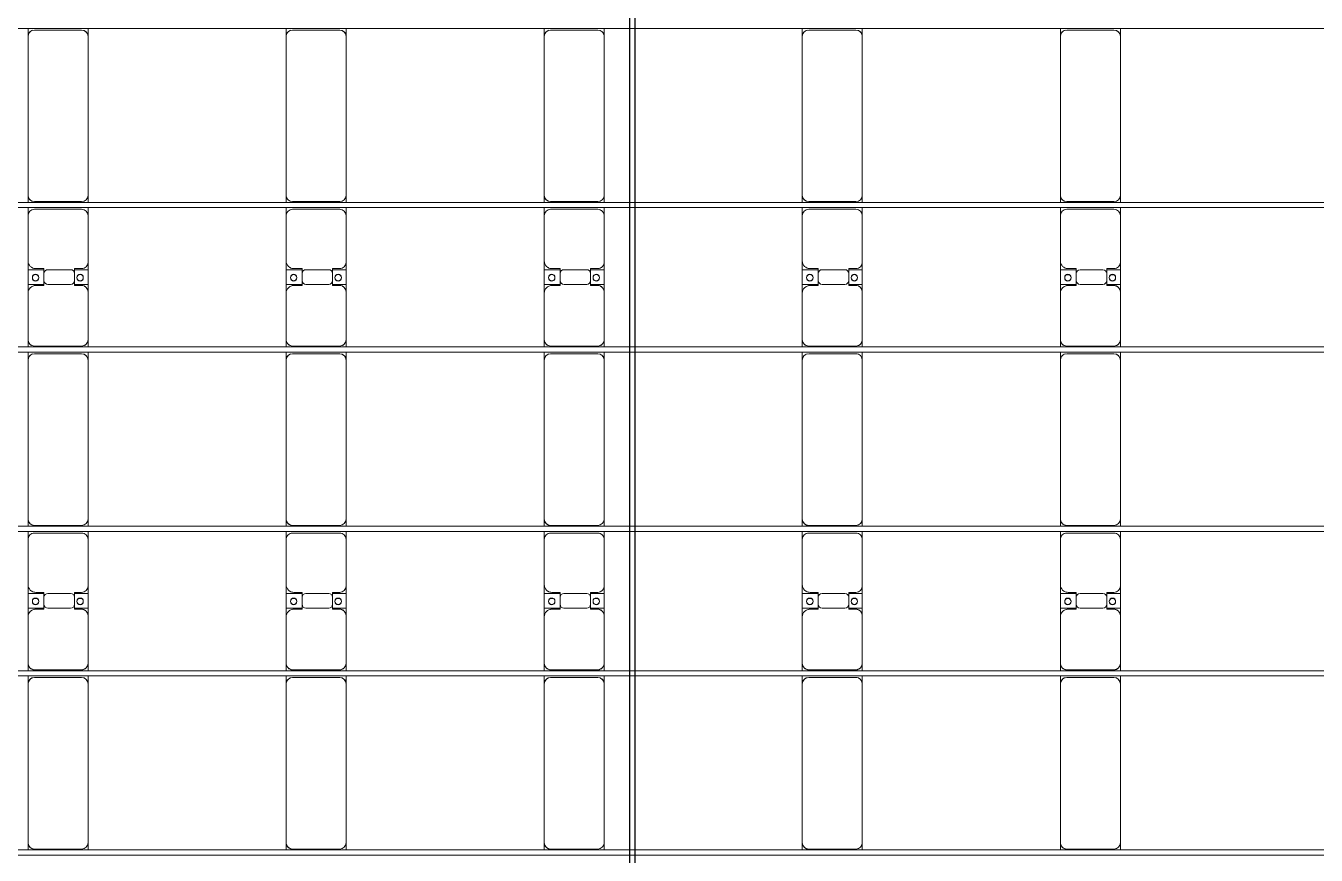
# Model space of a CAD drawing. Header units: millimetres. Extents: x -147246 to 112336, y -213734 to -86506.
# Drawn here: x -44365 to -34365, y -139786 to -133355 of the extents above; entities that cross this region are included whole.
import ezdxf

# ---------------------------------------------------------------- set-up
doc = ezdxf.new("R2010")
doc.units = ezdxf.units.MM
doc.layers.add('A-GENM', color=13, linetype='Continuous', lineweight=9)
doc.layers.add('S-BEAM', color=12, linetype='Continuous', lineweight=9)

# ---------------------------------------------------------------- blocks, each defined once
blk = doc.blocks.new('Dầm C52 - Dầm C52-18776-BỐ TRÍ KHUNG KẾT CẤU BÈ PIN 05')
at = {"layer": 'S-BEAM', "color": 1}
blk.add_line((-74474.3, 20), (74474.3, 20), dxfattribs=at)
blk = doc.blocks.new('Dầm C52 - Dầm C52-18777-BỐ TRÍ KHUNG KẾT CẤU BÈ PIN 05')
at = {"layer": 'S-BEAM', "color": 1}
for p, q in [((-74474.3, 20), (74474.3, 20)), ((74474.3, -20), (-74474.3, -20))]:
    blk.add_line(p, q, dxfattribs=at)
blk = doc.blocks.new('Dầm C52 - Dầm C52-18778-BỐ TRÍ KHUNG KẾT CẤU BÈ PIN 05')
at = {"layer": 'S-BEAM', "color": 1}
for p, q in [((-74474.3, 20), (74474.3, 20)), ((74474.3, -20), (-74474.3, -20))]:
    blk.add_line(p, q, dxfattribs=at)
blk = doc.blocks.new('Dầm C52 - Dầm C52-18779-BỐ TRÍ KHUNG KẾT CẤU BÈ PIN 05')
at = {"layer": 'S-BEAM', "color": 1}
for p, q in [((-74474.3, 20), (74474.3, 20)), ((74474.3, -20), (-74474.3, -20))]:
    blk.add_line(p, q, dxfattribs=at)
blk = doc.blocks.new('Dầm C52 - Hộp 40x60-25899-BỐ TRÍ KHUNG KẾT CẤU BÈ PIN 05')
at = {"layer": 'S-BEAM', "color": 3, "lineweight": 25}
for p, q in [((-55977.2, 20), (55977.2, 20)), ((55977.2, -20), (-55977.2, -20))]:
    blk.add_line(p, q, dxfattribs=at)
blk = doc.blocks.new('Dai phao do pin - DẢI PHAO ĐỠ PIN-V27-BỐ TRÍ KHUNG KẾT CẤU BÈ PIN 05')
at = {"layer": 'A-GENM', "color": 7}
for p, q in [((62073.2, 241.6), (62129.7, 241.6)), ((63360.3, 241.6), (62129.7, 241.6)), ((63360.3, 241.6), (63423.2, 241.6)), ((63463.2, 241.6), (63519.7, 241.6)), ((63879.7, 241.6), (63519.7, 241.6)), ((63879.7, 241.6), (64062.2, 241.6)), ((63947.8, 241.6), (64130.3, 241.6)), ((63947.8, 118.2), (63947.8, 241.6)), ((64062.2, 241.6), (64062.2, 118.2)), ((64480.3, 241.6), (64130.3, 241.6)), ((64480.3, 241.6), (64543.2, 241.6)), ((64583.2, 241.6), (64639.7, 241.6)), ((65870.3, 241.6), (64639.7, 241.6)), ((65870.3, 241.6), (65933.2, 241.6)), ((65973.2, 241.6), (66029.7, 241.6)), ((66389.7, 241.6), (66029.7, 241.6)), ((66389.7, 241.6), (66572.2, 241.6)), ((66457.8, 241.6), (66640.3, 241.6)), ((66457.8, 118.2), (66457.8, 241.6)), ((66572.2, 241.6), (66572.2, 118.2)), ((66990.3, 241.6), (66640.3, 241.6)), ((66990.3, 241.6), (67053.2, 241.6)), ((67093.2, 241.6), (67149.7, 241.6)), ((68380.3, 241.6), (67149.7, 241.6)), ((68380.3, 241.6), (68443.2, 241.6)), ((62079.7, 191.6), (62079.7, -173.4)), ((63410.3, -173.4), (63410.3, 191.6)), ((63469.7, 191.6), (63469.7, -173.4)), ((63939.7, 118.2), (63939.7, 181.6)), ((64032.2, 118.2), (63939.7, 118.2)), ((64070.3, 118.2), (63977.8, 118.2)), ((64070.3, 181.6), (64070.3, 118.2)), ((64530.3, -173.4), (64530.3, 191.6)), ((64589.7, 191.6), (64589.7, -173.4)), ((65920.3, -173.4), (65920.3, 191.6)), ((65979.7, 191.6), (65979.7, -173.4)), ((66449.7, 118.2), (66449.7, 181.6)), ((66542.2, 118.2), (66449.7, 118.2)), ((66580.3, 118.2), (66487.8, 118.2)), ((66580.3, 181.6), (66580.3, 118.2)), ((67040.3, -173.4), (67040.3, 191.6)), ((67099.7, 191.6), (67099.7, -173.4)), ((68430.3, -173.4), (68430.3, 191.6)), ((63947.8, 88.2), (63947.8, -88.2)), ((64062.2, -88.2), (64062.2, 88.2)), ((66457.8, 88.2), (66457.8, -88.2)), ((66572.2, -88.2), (66572.2, 88.2)), ((63939.7, -173.4), (63939.7, -118.2)), ((63939.7, -118.2), (64032.2, -118.2)), ((63947.8, -223.4), (63947.8, -118.2)), ((63977.8, -118.2), (64070.3, -118.2)), ((64062.2, -118.2), (64062.2, -223.4)), ((64070.3, -118.2), (64070.3, -173.4)), ((66449.7, -173.4), (66449.7, -118.2)), ((66449.7, -118.2), (66542.2, -118.2)), ((66457.8, -223.4), (66457.8, -118.2)), ((66487.8, -118.2), (66580.3, -118.2)), ((66572.2, -118.2), (66572.2, -223.4)), ((66580.3, -118.2), (66580.3, -173.4)), ((62129.7, -223.4), (62073.2, -223.4)), ((62129.7, -223.4), (63360.3, -223.4)), ((63423.2, -223.4), (63360.3, -223.4)), ((63519.7, -223.4), (63463.2, -223.4)), ((63519.7, -223.4), (63889.7, -223.4)), ((64062.2, -223.4), (63889.7, -223.4)), ((64120.3, -223.4), (63947.8, -223.4)), ((64120.3, -223.4), (64480.3, -223.4)), ((64543.2, -223.4), (64480.3, -223.4)), ((64639.7, -223.4), (64583.2, -223.4)), ((64639.7, -223.4), (65870.3, -223.4)), ((65933.2, -223.4), (65870.3, -223.4)), ((66029.7, -223.4), (65973.2, -223.4)), ((66029.7, -223.4), (66399.7, -223.4)), ((66572.2, -223.4), (66399.7, -223.4)), ((66630.3, -223.4), (66457.8, -223.4)), ((66630.3, -223.4), (66990.3, -223.4)), ((67053.2, -223.4), (66990.3, -223.4)), ((67149.7, -223.4), (67093.2, -223.4)), ((67149.7, -223.4), (68380.3, -223.4)), ((68443.2, -223.4), (68380.3, -223.4))]:
    blk.add_line(p, q, dxfattribs=at)
for centre, radius, start, end in [((62129.7, 191.6), 50, 90, 180), ((62129.7, 191.6), 50, 105, 180), ((63360.3, 191.6), 50, 360, 90), ((63360.3, 191.6), 50, 15, 90), ((63519.7, 191.6), 50, 90, 180), ((63519.7, 191.6), 50, 135, 180), ((63879.7, 181.6), 60, 0, 90), ((63879.7, 181.6), 60, 0, 30), ((63998.6, 183.2), 25, 0, 180), ((64001.4, 183.2), 25, 0, 180), ((64130.3, 181.6), 60, 90, 180), ((64130.3, 181.6), 60, 150, 180), ((64480.3, 191.6), 50, 0, 90), ((64480.3, 191.6), 50, 0, 45), ((64639.7, 191.6), 50, 90, 180), ((64639.7, 191.6), 50, 105, 180), ((65870.3, 191.6), 50, 0, 90), ((65870.3, 191.6), 50, 15, 90), ((66029.7, 191.6), 50, 90, 180), ((66029.7, 191.6), 50, 135, 180), ((66389.7, 181.6), 60, 0, 90), ((66389.7, 181.6), 60, 0, 30), ((66508.6, 183.2), 25, 360, 180), ((66511.4, 183.2), 25, 0, 180), ((66640.3, 181.6), 60, 90, 180), ((66640.3, 181.6), 60, 150, 180), ((66990.3, 191.6), 50, 0, 90), ((66990.3, 191.6), 50, 0, 45), ((67149.7, 191.6), 50, 90, 180), ((67149.7, 191.6), 50, 105, 180), ((68380.3, 191.6), 50, 360, 90), ((68380.3, 191.6), 50, 15, 90), ((63977.8, 88.2), 30, 90, 180), ((63998.6, 183.2), 25, 180, 0), ((64001.4, 183.2), 25, 180, 0), ((64032.2, 88.2), 30, 0, 90), ((66487.8, 88.2), 30, 90, 180), ((66508.6, 183.2), 25, 180, 0), ((66511.4, 183.2), 25, 180, 0), ((66542.2, 88.2), 30, 0, 90), ((63977.8, -88.2), 30, 180, 270), ((64032.2, -88.2), 30, 270, 0), ((66487.8, -88.2), 30, 180, 270), ((66542.2, -88.2), 30, 270, 0), ((62129.7, -173.4), 50, 180, 270), ((62129.7, -173.4), 50, 180, 270), ((63360.3, -173.4), 50, 270, 360), ((63360.3, -173.4), 50, 285, 360), ((63519.7, -173.4), 50, 180, 270), ((63519.7, -173.4), 50, 180, 225), ((63889.7, -173.4), 50, 270, 0), ((63889.7, -173.4), 50, 322.17256, 0), ((63998.6, -161.8), 25, 0, 180), ((63998.6, -161.8), 25, 180, 360), ((64001.4, -161.8), 25, 0, 180), ((64001.4, -161.8), 25, 180, 360), ((64120.3, -173.4), 50, 180, 270), ((64120.3, -173.4), 50, 180, 225), ((64480.3, -173.4), 50, 270, 0), ((64480.3, -173.4), 50, 315, 0), ((64639.7, -173.4), 50, 180, 270), ((64639.7, -173.4), 50, 180, 270), ((65870.3, -173.4), 50, 270, 0), ((65870.3, -173.4), 50, 285, 0), ((66029.7, -173.4), 50, 180, 270), ((66029.7, -173.4), 50, 180, 225), ((66399.7, -173.4), 50, 270, 0), ((66399.7, -173.4), 50, 315, 0), ((66508.6, -161.8), 25, 0, 180), ((66508.6, -161.8), 25, 180, 0), ((66511.4, -161.8), 25, 0, 180), ((66511.4, -161.8), 25, 180, 360), ((66630.3, -173.4), 50, 180, 270), ((66630.3, -173.4), 50, 180, 225), ((66990.3, -173.4), 50, 270, 0), ((66990.3, -173.4), 50, 315, 0), ((67149.7, -173.4), 50, 180, 270), ((67149.7, -173.4), 50, 180, 270), ((68380.3, -173.4), 50, 270, 360), ((68380.3, -173.4), 50, 285, 360)]:
    blk.add_arc(centre, radius, start, end, dxfattribs=at)
blk = doc.blocks.new('Dai phao do pin - DẢI PHAO ĐỠ PIN-V28-BỐ TRÍ KHUNG KẾT CẤU BÈ PIN 05')
at = {"layer": 'A-GENM', "color": 7}
for p, q in [((62073.2, 241.6), (62129.7, 241.6)), ((63360.3, 241.6), (62129.7, 241.6)), ((63360.3, 241.6), (63423.2, 241.6)), ((63463.2, 241.6), (63519.7, 241.6)), ((63879.7, 241.6), (63519.7, 241.6)), ((63879.7, 241.6), (64062.2, 241.6)), ((63947.8, 241.6), (64130.3, 241.6)), ((63947.8, 118.2), (63947.8, 241.6)), ((64062.2, 241.6), (64062.2, 118.2)), ((64480.3, 241.6), (64130.3, 241.6)), ((64480.3, 241.6), (64543.2, 241.6)), ((64583.2, 241.6), (64639.7, 241.6)), ((65870.3, 241.6), (64639.7, 241.6)), ((65870.3, 241.6), (65933.2, 241.6)), ((65973.2, 241.6), (66029.7, 241.6)), ((66389.7, 241.6), (66029.7, 241.6)), ((66389.7, 241.6), (66572.2, 241.6)), ((66457.8, 241.6), (66640.3, 241.6)), ((66457.8, 118.2), (66457.8, 241.6)), ((66572.2, 241.6), (66572.2, 118.2)), ((66990.3, 241.6), (66640.3, 241.6)), ((66990.3, 241.6), (67053.2, 241.6)), ((67093.2, 241.6), (67149.7, 241.6)), ((68380.3, 241.6), (67149.7, 241.6)), ((68380.3, 241.6), (68443.2, 241.6)), ((62079.7, 191.6), (62079.7, -173.4)), ((63410.3, -173.4), (63410.3, 191.6)), ((63469.7, 191.6), (63469.7, -173.4)), ((63939.7, 118.2), (63939.7, 181.6)), ((64032.2, 118.2), (63939.7, 118.2)), ((64070.3, 118.2), (63977.8, 118.2)), ((64070.3, 181.6), (64070.3, 118.2)), ((64530.3, -173.4), (64530.3, 191.6)), ((64589.7, 191.6), (64589.7, -173.4)), ((65920.3, -173.4), (65920.3, 191.6)), ((65979.7, 191.6), (65979.7, -173.4)), ((66449.7, 118.2), (66449.7, 181.6)), ((66542.2, 118.2), (66449.7, 118.2)), ((66580.3, 118.2), (66487.8, 118.2)), ((66580.3, 181.6), (66580.3, 118.2)), ((67040.3, -173.4), (67040.3, 191.6)), ((67099.7, 191.6), (67099.7, -173.4)), ((68430.3, -173.4), (68430.3, 191.6)), ((63947.8, 88.2), (63947.8, -88.2)), ((64062.2, -88.2), (64062.2, 88.2)), ((66457.8, 88.2), (66457.8, -88.2)), ((66572.2, -88.2), (66572.2, 88.2)), ((63939.7, -173.4), (63939.7, -118.2)), ((63939.7, -118.2), (64032.2, -118.2)), ((63947.8, -223.4), (63947.8, -118.2)), ((63977.8, -118.2), (64070.3, -118.2)), ((64062.2, -118.2), (64062.2, -223.4)), ((64070.3, -118.2), (64070.3, -173.4)), ((66449.7, -173.4), (66449.7, -118.2)), ((66449.7, -118.2), (66542.2, -118.2)), ((66457.8, -223.4), (66457.8, -118.2)), ((66487.8, -118.2), (66580.3, -118.2)), ((66572.2, -118.2), (66572.2, -223.4)), ((66580.3, -118.2), (66580.3, -173.4)), ((62129.7, -223.4), (62073.2, -223.4)), ((62129.7, -223.4), (63360.3, -223.4)), ((63423.2, -223.4), (63360.3, -223.4)), ((63519.7, -223.4), (63463.2, -223.4)), ((63519.7, -223.4), (63889.7, -223.4)), ((64062.2, -223.4), (63889.7, -223.4)), ((64120.3, -223.4), (63947.8, -223.4)), ((64120.3, -223.4), (64480.3, -223.4)), ((64543.2, -223.4), (64480.3, -223.4)), ((64639.7, -223.4), (64583.2, -223.4)), ((64639.7, -223.4), (65870.3, -223.4)), ((65933.2, -223.4), (65870.3, -223.4)), ((66029.7, -223.4), (65973.2, -223.4)), ((66029.7, -223.4), (66399.7, -223.4)), ((66572.2, -223.4), (66399.7, -223.4)), ((66630.3, -223.4), (66457.8, -223.4)), ((66630.3, -223.4), (66990.3, -223.4)), ((67053.2, -223.4), (66990.3, -223.4)), ((67149.7, -223.4), (67093.2, -223.4)), ((67149.7, -223.4), (68380.3, -223.4)), ((68443.2, -223.4), (68380.3, -223.4))]:
    blk.add_line(p, q, dxfattribs=at)
for centre, radius, start, end in [((62129.7, 191.6), 50, 90, 180), ((62129.7, 191.6), 50, 105, 180), ((63360.3, 191.6), 50, 360, 90), ((63360.3, 191.6), 50, 50.95502, 90), ((63360.3, 191.6), 50, 15, 45), ((63519.7, 191.6), 50, 90, 180), ((63519.7, 191.6), 50, 135, 180), ((63879.7, 181.6), 60, 0, 90), ((63879.7, 181.6), 60, 0, 30), ((63998.6, 183.2), 25, 0, 180), ((64001.4, 183.2), 25, 0, 180), ((64130.3, 181.6), 60, 90, 180), ((64130.3, 181.6), 60, 150, 180), ((64480.3, 191.6), 50, 0, 90), ((64480.3, 191.6), 50, 0, 45), ((64639.7, 191.6), 50, 90, 180), ((64639.7, 191.6), 50, 105, 180), ((65870.3, 191.6), 50, 0, 90), ((65870.3, 191.6), 50, 50.97396, 90), ((65870.3, 191.6), 50, 15, 45), ((66029.7, 191.6), 50, 90, 180), ((66029.7, 191.6), 50, 135, 180), ((66389.7, 181.6), 60, 0, 90), ((66389.7, 181.6), 60, 0, 30), ((66508.6, 183.2), 25, 360, 180), ((66511.4, 183.2), 25, 0, 180), ((66640.3, 181.6), 60, 90, 180), ((66640.3, 181.6), 60, 150, 180), ((66990.3, 191.6), 50, 0, 90), ((66990.3, 191.6), 50, 0, 45), ((67149.7, 191.6), 50, 90, 180), ((67149.7, 191.6), 50, 105, 180), ((68380.3, 191.6), 50, 360, 90), ((68380.3, 191.6), 50, 50.99289, 90), ((68380.3, 191.6), 50, 15, 45), ((63977.8, 88.2), 30, 90, 180), ((63998.6, 183.2), 25, 180, 0), ((64001.4, 183.2), 25, 180, 0), ((64032.2, 88.2), 30, 0, 90), ((66487.8, 88.2), 30, 90, 180), ((66508.6, 183.2), 25, 180, 0), ((66511.4, 183.2), 25, 180, 0), ((66542.2, 88.2), 30, 0, 90), ((63977.8, -88.2), 30, 180, 270), ((64032.2, -88.2), 30, 270, 0), ((66487.8, -88.2), 30, 180, 270), ((66542.2, -88.2), 30, 270, 0), ((62129.7, -173.4), 50, 180, 270), ((62129.7, -173.4), 50, 180, 270), ((63360.3, -173.4), 50, 270, 360), ((63360.3, -173.4), 50, 285, 360), ((63519.7, -173.4), 50, 180, 270), ((63519.7, -173.4), 50, 180, 225), ((63889.7, -173.4), 50, 270, 0), ((63889.7, -173.4), 50, 322.18847, 0), ((63998.6, -161.8), 25, 0, 180), ((63998.6, -161.8), 25, 180, 360), ((64001.4, -161.8), 25, 0, 180), ((64001.4, -161.8), 25, 180, 360), ((64120.3, -173.4), 50, 180, 270), ((64120.3, -173.4), 50, 180, 225), ((64480.3, -173.4), 50, 270, 0), ((64480.3, -173.4), 50, 315, 0), ((64639.7, -173.4), 50, 180, 270), ((64639.7, -173.4), 50, 180, 270), ((65870.3, -173.4), 50, 270, 0), ((65870.3, -173.4), 50, 285, 0), ((66029.7, -173.4), 50, 180, 270), ((66029.7, -173.4), 50, 180, 225), ((66399.7, -173.4), 50, 270, 0), ((66399.7, -173.4), 50, 315, 0), ((66508.6, -161.8), 25, 0, 180), ((66508.6, -161.8), 25, 180, 0), ((66511.4, -161.8), 25, 0, 180), ((66511.4, -161.8), 25, 180, 360), ((66630.3, -173.4), 50, 180, 270), ((66630.3, -173.4), 50, 180, 225), ((66990.3, -173.4), 50, 270, 0), ((66990.3, -173.4), 50, 315, 0), ((67149.7, -173.4), 50, 180, 270), ((67149.7, -173.4), 50, 180, 270), ((68380.3, -173.4), 50, 270, 360), ((68380.3, -173.4), 50, 285, 360)]:
    blk.add_arc(centre, radius, start, end, dxfattribs=at)
blk = doc.blocks.new('Dai phao do pin - DẢI PHAO ĐỠ PIN-V29-BỐ TRÍ KHUNG KẾT CẤU BÈ PIN 05')
at = {"layer": 'A-GENM', "color": 7}
for p, q in [((62073.2, 241.6), (62129.7, 241.6)), ((63360.3, 241.6), (62129.7, 241.6)), ((63360.3, 241.6), (63423.2, 241.6)), ((63463.2, 241.6), (63519.7, 241.6)), ((63879.7, 241.6), (63519.7, 241.6)), ((63879.7, 241.6), (64062.2, 241.6)), ((63947.8, 241.6), (64130.3, 241.6)), ((63947.8, 118.2), (63947.8, 241.6)), ((64062.2, 241.6), (64062.2, 118.2)), ((64480.3, 241.6), (64130.3, 241.6)), ((64480.3, 241.6), (64543.2, 241.6)), ((64583.2, 241.6), (64639.7, 241.6)), ((65870.3, 241.6), (64639.7, 241.6)), ((65870.3, 241.6), (65933.2, 241.6)), ((65973.2, 241.6), (66029.7, 241.6)), ((66389.7, 241.6), (66029.7, 241.6)), ((66389.7, 241.6), (66572.2, 241.6)), ((66457.8, 241.6), (66640.3, 241.6)), ((66457.8, 118.2), (66457.8, 241.6)), ((66572.2, 241.6), (66572.2, 118.2)), ((66990.3, 241.6), (66640.3, 241.6)), ((66990.3, 241.6), (67053.2, 241.6)), ((67093.2, 241.6), (67149.7, 241.6)), ((68380.3, 241.6), (67149.7, 241.6)), ((68380.3, 241.6), (68443.2, 241.6)), ((62079.7, 191.6), (62079.7, -173.4)), ((63410.3, -173.4), (63410.3, 191.6)), ((63469.7, 191.6), (63469.7, -173.4)), ((63939.7, 118.2), (63939.7, 181.6)), ((64032.2, 118.2), (63939.7, 118.2)), ((64070.3, 118.2), (63977.8, 118.2)), ((64070.3, 181.6), (64070.3, 118.2)), ((64530.3, -173.4), (64530.3, 191.6)), ((64589.7, 191.6), (64589.7, -173.4)), ((65920.3, -173.4), (65920.3, 191.6)), ((65979.7, 191.6), (65979.7, -173.4)), ((66449.7, 118.2), (66449.7, 181.6)), ((66542.2, 118.2), (66449.7, 118.2)), ((66580.3, 118.2), (66487.8, 118.2)), ((66580.3, 181.6), (66580.3, 118.2)), ((67040.3, -173.4), (67040.3, 191.6)), ((67099.7, 191.6), (67099.7, -173.4)), ((68430.3, -173.4), (68430.3, 191.6)), ((63947.8, 88.2), (63947.8, -88.2)), ((64062.2, -88.2), (64062.2, 88.2)), ((66457.8, 88.2), (66457.8, -88.2)), ((66572.2, -88.2), (66572.2, 88.2)), ((63939.7, -173.4), (63939.7, -118.2)), ((63939.7, -118.2), (64032.2, -118.2)), ((63947.8, -223.4), (63947.8, -118.2)), ((63977.8, -118.2), (64070.3, -118.2)), ((64062.2, -118.2), (64062.2, -223.4)), ((64070.3, -118.2), (64070.3, -173.4)), ((66449.7, -173.4), (66449.7, -118.2)), ((66449.7, -118.2), (66542.2, -118.2)), ((66457.8, -223.4), (66457.8, -118.2)), ((66487.8, -118.2), (66580.3, -118.2)), ((66572.2, -118.2), (66572.2, -223.4)), ((66580.3, -118.2), (66580.3, -173.4)), ((62129.7, -223.4), (62073.2, -223.4)), ((62129.7, -223.4), (63360.3, -223.4)), ((63423.2, -223.4), (63360.3, -223.4)), ((63519.7, -223.4), (63463.2, -223.4)), ((63519.7, -223.4), (63889.7, -223.4)), ((64062.2, -223.4), (63889.7, -223.4)), ((64120.3, -223.4), (63947.8, -223.4)), ((64120.3, -223.4), (64480.3, -223.4)), ((64543.2, -223.4), (64480.3, -223.4)), ((64639.7, -223.4), (64583.2, -223.4)), ((64639.7, -223.4), (65870.3, -223.4)), ((65933.2, -223.4), (65870.3, -223.4)), ((66029.7, -223.4), (65973.2, -223.4)), ((66029.7, -223.4), (66399.7, -223.4)), ((66572.2, -223.4), (66399.7, -223.4)), ((66630.3, -223.4), (66457.8, -223.4)), ((66630.3, -223.4), (66990.3, -223.4)), ((67053.2, -223.4), (66990.3, -223.4)), ((67149.7, -223.4), (67093.2, -223.4)), ((67149.7, -223.4), (68380.3, -223.4)), ((68443.2, -223.4), (68380.3, -223.4))]:
    blk.add_line(p, q, dxfattribs=at)
for centre, radius, start, end in [((62129.7, 191.6), 50, 90, 180), ((62129.7, 191.6), 50, 105, 180), ((63360.3, 191.6), 50, 360, 90), ((63360.3, 191.6), 50, 15, 90), ((63519.7, 191.6), 50, 90, 180), ((63519.7, 191.6), 50, 135, 180), ((63879.7, 181.6), 60, 0, 90), ((63879.7, 181.6), 60, 0, 30), ((63998.6, 183.2), 25, 0, 180), ((64001.4, 183.2), 25, 0, 180), ((64130.3, 181.6), 60, 90, 180), ((64130.3, 181.6), 60, 150, 180), ((64480.3, 191.6), 50, 0, 90), ((64480.3, 191.6), 50, 0, 45), ((64639.7, 191.6), 50, 90, 180), ((64639.7, 191.6), 50, 105, 180), ((65870.3, 191.6), 50, 0, 90), ((65870.3, 191.6), 50, 15, 90), ((66029.7, 191.6), 50, 90, 180), ((66029.7, 191.6), 50, 135, 180), ((66389.7, 181.6), 60, 0, 90), ((66389.7, 181.6), 60, 0, 30), ((66508.6, 183.2), 25, 360, 180), ((66511.4, 183.2), 25, 0, 180), ((66640.3, 181.6), 60, 90, 180), ((66640.3, 181.6), 60, 150, 180), ((66990.3, 191.6), 50, 0, 90), ((66990.3, 191.6), 50, 0, 45), ((67149.7, 191.6), 50, 90, 180), ((67149.7, 191.6), 50, 105, 180), ((68380.3, 191.6), 50, 360, 90), ((68380.3, 191.6), 50, 15, 90), ((63977.8, 88.2), 30, 90, 180), ((63998.6, 183.2), 25, 180, 0), ((64001.4, 183.2), 25, 180, 0), ((64032.2, 88.2), 30, 0, 90), ((66487.8, 88.2), 30, 90, 180), ((66508.6, 183.2), 25, 180, 0), ((66511.4, 183.2), 25, 180, 0), ((66542.2, 88.2), 30, 0, 90), ((63977.8, -88.2), 30, 180, 270), ((64032.2, -88.2), 30, 270, 0), ((66487.8, -88.2), 30, 180, 270), ((66542.2, -88.2), 30, 270, 0), ((62129.7, -173.4), 50, 180, 270), ((62129.7, -173.4), 50, 180, 270), ((63360.3, -173.4), 50, 270, 360), ((63360.3, -173.4), 50, 285, 360), ((63519.7, -173.4), 50, 180, 270), ((63519.7, -173.4), 50, 180, 225), ((63889.7, -173.4), 50, 270, 0), ((63889.7, -173.4), 50, 322.20437, 0), ((63998.6, -161.8), 25, 0, 180), ((63998.6, -161.8), 25, 180, 360), ((64001.4, -161.8), 25, 0, 180), ((64001.4, -161.8), 25, 180, 360), ((64120.3, -173.4), 50, 180, 270), ((64120.3, -173.4), 50, 180, 225), ((64480.3, -173.4), 50, 270, 0), ((64480.3, -173.4), 50, 315, 0), ((64639.7, -173.4), 50, 180, 270), ((64639.7, -173.4), 50, 180, 270), ((65870.3, -173.4), 50, 270, 0), ((65870.3, -173.4), 50, 285, 0), ((66029.7, -173.4), 50, 180, 270), ((66029.7, -173.4), 50, 180, 225), ((66399.7, -173.4), 50, 270, 0), ((66399.7, -173.4), 50, 315, 0), ((66508.6, -161.8), 25, 0, 180), ((66508.6, -161.8), 25, 180, 0), ((66511.4, -161.8), 25, 0, 180), ((66511.4, -161.8), 25, 180, 360), ((66630.3, -173.4), 50, 180, 270), ((66630.3, -173.4), 50, 180, 225), ((66990.3, -173.4), 50, 270, 0), ((66990.3, -173.4), 50, 315, 0), ((67149.7, -173.4), 50, 180, 270), ((67149.7, -173.4), 50, 180, 270), ((68380.3, -173.4), 50, 270, 360), ((68380.3, -173.4), 50, 285, 360)]:
    blk.add_arc(centre, radius, start, end, dxfattribs=at)
blk = doc.blocks.new('Dai phao do pin - DẢI PHAO ĐỠ PIN-V30-BỐ TRÍ KHUNG KẾT CẤU BÈ PIN 05')
at = {"layer": 'A-GENM', "color": 7}
for p, q in [((62073.2, 241.6), (62129.7, 241.6)), ((63360.3, 241.6), (62129.7, 241.6)), ((63360.3, 241.6), (63423.2, 241.6)), ((63463.2, 241.6), (63519.7, 241.6)), ((63879.7, 241.6), (63519.7, 241.6)), ((63879.7, 241.6), (64062.2, 241.6)), ((63947.8, 241.6), (64130.3, 241.6)), ((63947.8, 118.2), (63947.8, 241.6)), ((64062.2, 241.6), (64062.2, 118.2)), ((64480.3, 241.6), (64130.3, 241.6)), ((64480.3, 241.6), (64543.2, 241.6)), ((64583.2, 241.6), (64639.7, 241.6)), ((65870.3, 241.6), (64639.7, 241.6)), ((65870.3, 241.6), (65933.2, 241.6)), ((65973.2, 241.6), (66029.7, 241.6)), ((66389.7, 241.6), (66029.7, 241.6)), ((66389.7, 241.6), (66572.2, 241.6)), ((66457.8, 241.6), (66640.3, 241.6)), ((66457.8, 118.2), (66457.8, 241.6)), ((66572.2, 241.6), (66572.2, 118.2)), ((66990.3, 241.6), (66640.3, 241.6)), ((66990.3, 241.6), (67053.2, 241.6)), ((67093.2, 241.6), (67149.7, 241.6)), ((68380.3, 241.6), (67149.7, 241.6)), ((68380.3, 241.6), (68443.2, 241.6)), ((62079.7, 191.6), (62079.7, -173.4)), ((63410.3, -173.4), (63410.3, 191.6)), ((63469.7, 191.6), (63469.7, -173.4)), ((63939.7, 118.2), (63939.7, 181.6)), ((64032.2, 118.2), (63939.7, 118.2)), ((64070.3, 118.2), (63977.8, 118.2)), ((64070.3, 181.6), (64070.3, 118.2)), ((64530.3, -173.4), (64530.3, 191.6)), ((64589.7, 191.6), (64589.7, -173.4)), ((65920.3, -173.4), (65920.3, 191.6)), ((65979.7, 191.6), (65979.7, -173.4)), ((66449.7, 118.2), (66449.7, 181.6)), ((66542.2, 118.2), (66449.7, 118.2)), ((66580.3, 118.2), (66487.8, 118.2)), ((66580.3, 181.6), (66580.3, 118.2)), ((67040.3, -173.4), (67040.3, 191.6)), ((67099.7, 191.6), (67099.7, -173.4)), ((68430.3, -173.4), (68430.3, 191.6)), ((63947.8, 88.2), (63947.8, -88.2)), ((64062.2, -88.2), (64062.2, 88.2)), ((66457.8, 88.2), (66457.8, -88.2)), ((66572.2, -88.2), (66572.2, 88.2)), ((63939.7, -173.4), (63939.7, -118.2)), ((63939.7, -118.2), (64032.2, -118.2)), ((63947.8, -223.4), (63947.8, -118.2)), ((63977.8, -118.2), (64070.3, -118.2)), ((64062.2, -118.2), (64062.2, -223.4)), ((64070.3, -118.2), (64070.3, -173.4)), ((66449.7, -173.4), (66449.7, -118.2)), ((66449.7, -118.2), (66542.2, -118.2)), ((66457.8, -223.4), (66457.8, -118.2)), ((66487.8, -118.2), (66580.3, -118.2)), ((66572.2, -118.2), (66572.2, -223.4)), ((66580.3, -118.2), (66580.3, -173.4)), ((62129.7, -223.4), (62073.2, -223.4)), ((62129.7, -223.4), (63360.3, -223.4)), ((63423.2, -223.4), (63360.3, -223.4)), ((63519.7, -223.4), (63463.2, -223.4)), ((63519.7, -223.4), (63889.7, -223.4)), ((64062.2, -223.4), (63889.7, -223.4)), ((64120.3, -223.4), (63947.8, -223.4)), ((64120.3, -223.4), (64480.3, -223.4)), ((64543.2, -223.4), (64480.3, -223.4)), ((64639.7, -223.4), (64583.2, -223.4)), ((64639.7, -223.4), (65870.3, -223.4)), ((65933.2, -223.4), (65870.3, -223.4)), ((66029.7, -223.4), (65973.2, -223.4)), ((66029.7, -223.4), (66399.7, -223.4)), ((66572.2, -223.4), (66399.7, -223.4)), ((66630.3, -223.4), (66457.8, -223.4)), ((66630.3, -223.4), (66990.3, -223.4)), ((67053.2, -223.4), (66990.3, -223.4)), ((67149.7, -223.4), (67093.2, -223.4)), ((67149.7, -223.4), (68380.3, -223.4)), ((68443.2, -223.4), (68380.3, -223.4))]:
    blk.add_line(p, q, dxfattribs=at)
for centre, radius, start, end in [((62129.7, 191.6), 50, 90, 180), ((62129.7, 191.6), 50, 105, 180), ((63360.3, 191.6), 50, 360, 90), ((63360.3, 191.6), 50, 15, 90), ((63519.7, 191.6), 50, 90, 180), ((63519.7, 191.6), 50, 135, 180), ((63879.7, 181.6), 60, 0, 90), ((63879.7, 181.6), 60, 0, 30), ((63998.6, 183.2), 25, 0, 180), ((64001.4, 183.2), 25, 0, 180), ((64130.3, 181.6), 60, 90, 180), ((64130.3, 181.6), 60, 150, 180), ((64480.3, 191.6), 50, 0, 90), ((64480.3, 191.6), 50, 0, 45), ((64639.7, 191.6), 50, 90, 180), ((64639.7, 191.6), 50, 105, 180), ((65870.3, 191.6), 50, 0, 90), ((65870.3, 191.6), 50, 15, 90), ((66029.7, 191.6), 50, 90, 180), ((66029.7, 191.6), 50, 135, 180), ((66389.7, 181.6), 60, 0, 90), ((66389.7, 181.6), 60, 0, 30), ((66508.6, 183.2), 25, 360, 180), ((66511.4, 183.2), 25, 0, 180), ((66640.3, 181.6), 60, 90, 180), ((66640.3, 181.6), 60, 150, 180), ((66990.3, 191.6), 50, 0, 90), ((66990.3, 191.6), 50, 0, 45), ((67149.7, 191.6), 50, 90, 180), ((67149.7, 191.6), 50, 105, 180), ((68380.3, 191.6), 50, 360, 90), ((68380.3, 191.6), 50, 15, 90), ((63977.8, 88.2), 30, 90, 180), ((63998.6, 183.2), 25, 180, 0), ((64001.4, 183.2), 25, 180, 0), ((64032.2, 88.2), 30, 0, 90), ((66487.8, 88.2), 30, 90, 180), ((66508.6, 183.2), 25, 180, 0), ((66511.4, 183.2), 25, 180, 0), ((66542.2, 88.2), 30, 0, 90), ((63977.8, -88.2), 30, 180, 270), ((64032.2, -88.2), 30, 270, 0), ((66487.8, -88.2), 30, 180, 270), ((66542.2, -88.2), 30, 270, 0), ((62129.7, -173.4), 50, 180, 270), ((62129.7, -173.4), 50, 180, 270), ((63360.3, -173.4), 50, 270, 360), ((63360.3, -173.4), 50, 315, 360), ((63519.7, -173.4), 50, 180, 270), ((63519.7, -173.4), 50, 180, 225), ((63889.7, -173.4), 50, 270, 0), ((63889.7, -173.4), 50, 322.22028, 0), ((63998.6, -161.8), 25, 0, 180), ((63998.6, -161.8), 25, 180, 360), ((64001.4, -161.8), 25, 0, 180), ((64001.4, -161.8), 25, 180, 360), ((64120.3, -173.4), 50, 180, 270), ((64120.3, -173.4), 50, 180, 225), ((64480.3, -173.4), 50, 270, 0), ((64480.3, -173.4), 50, 315, 0), ((64639.7, -173.4), 50, 180, 270), ((64639.7, -173.4), 50, 180, 225), ((65870.3, -173.4), 50, 270, 0), ((65870.3, -173.4), 50, 315, 0), ((66029.7, -173.4), 50, 180, 270), ((66029.7, -173.4), 50, 180, 225), ((66399.7, -173.4), 50, 270, 0), ((66399.7, -173.4), 50, 315, 0), ((66508.6, -161.8), 25, 0, 180), ((66508.6, -161.8), 25, 180, 0), ((66511.4, -161.8), 25, 0, 180), ((66511.4, -161.8), 25, 180, 360), ((66630.3, -173.4), 50, 180, 270), ((66630.3, -173.4), 50, 180, 225), ((66990.3, -173.4), 50, 270, 0), ((66990.3, -173.4), 50, 315, 0), ((67149.7, -173.4), 50, 180, 270), ((67149.7, -173.4), 50, 180, 270), ((68380.3, -173.4), 50, 270, 360), ((68380.3, -173.4), 50, 285, 360), ((63360.3, -173.4), 50, 285, 311.4071), ((64639.7, -173.4), 50, 228.58374, 270), ((65870.3, -173.4), 50, 285, 311.42604)]:
    blk.add_arc(centre, radius, start, end, dxfattribs=at)
blk = doc.blocks.new('Dai phao do pin - DẢI PHAO ĐỠ PIN-V31-BỐ TRÍ KHUNG KẾT CẤU BÈ PIN 05')
at = {"layer": 'A-GENM', "color": 7}
for p, q in [((62073.2, 241.6), (62129.7, 241.6)), ((63360.3, 241.6), (62129.7, 241.6)), ((63360.3, 241.6), (63423.2, 241.6)), ((63463.2, 241.6), (63519.7, 241.6)), ((63879.7, 241.6), (63519.7, 241.6)), ((63879.7, 241.6), (64062.2, 241.6)), ((63947.8, 241.6), (64130.3, 241.6)), ((63947.8, 118.2), (63947.8, 241.6)), ((64062.2, 241.6), (64062.2, 118.2)), ((64480.3, 241.6), (64130.3, 241.6)), ((64480.3, 241.6), (64543.2, 241.6)), ((64583.2, 241.6), (64639.7, 241.6)), ((65870.3, 241.6), (64639.7, 241.6)), ((65870.3, 241.6), (65933.2, 241.6)), ((65973.2, 241.6), (66029.7, 241.6)), ((66389.7, 241.6), (66029.7, 241.6)), ((66389.7, 241.6), (66572.2, 241.6)), ((66457.8, 241.6), (66640.3, 241.6)), ((66457.8, 118.2), (66457.8, 241.6)), ((66572.2, 241.6), (66572.2, 118.2)), ((66990.3, 241.6), (66640.3, 241.6)), ((66990.3, 241.6), (67053.2, 241.6)), ((67093.2, 241.6), (67149.7, 241.6)), ((68380.3, 241.6), (67149.7, 241.6)), ((68380.3, 241.6), (68443.2, 241.6)), ((62079.7, 191.6), (62079.7, -173.4)), ((63410.3, -173.4), (63410.3, 191.6)), ((63469.7, 191.6), (63469.7, -173.4)), ((63939.7, 118.2), (63939.7, 181.6)), ((64032.2, 118.2), (63939.7, 118.2)), ((64070.3, 118.2), (63977.8, 118.2)), ((64070.3, 181.6), (64070.3, 118.2)), ((64530.3, -173.4), (64530.3, 191.6)), ((64589.7, 191.6), (64589.7, -173.4)), ((65920.3, -173.4), (65920.3, 191.6)), ((65979.7, 191.6), (65979.7, -173.4)), ((66449.7, 118.2), (66449.7, 181.6)), ((66542.2, 118.2), (66449.7, 118.2)), ((66580.3, 118.2), (66487.8, 118.2)), ((66580.3, 181.6), (66580.3, 118.2)), ((67040.3, -173.4), (67040.3, 191.6)), ((67099.7, 191.6), (67099.7, -173.4)), ((68430.3, -173.4), (68430.3, 191.6)), ((63947.8, 88.2), (63947.8, -88.2)), ((64062.2, -88.2), (64062.2, 88.2)), ((66457.8, 88.2), (66457.8, -88.2)), ((66572.2, -88.2), (66572.2, 88.2)), ((63939.7, -173.4), (63939.7, -118.2)), ((63939.7, -118.2), (64032.2, -118.2)), ((63947.8, -223.4), (63947.8, -118.2)), ((63977.8, -118.2), (64070.3, -118.2)), ((64062.2, -118.2), (64062.2, -223.4)), ((64070.3, -118.2), (64070.3, -173.4)), ((66449.7, -173.4), (66449.7, -118.2)), ((66449.7, -118.2), (66542.2, -118.2)), ((66457.8, -223.4), (66457.8, -118.2)), ((66487.8, -118.2), (66580.3, -118.2)), ((66572.2, -118.2), (66572.2, -223.4)), ((66580.3, -118.2), (66580.3, -173.4)), ((62129.7, -223.4), (62073.2, -223.4)), ((62129.7, -223.4), (63360.3, -223.4)), ((63423.2, -223.4), (63360.3, -223.4)), ((63519.7, -223.4), (63463.2, -223.4)), ((63519.7, -223.4), (63889.7, -223.4)), ((64062.2, -223.4), (63889.7, -223.4)), ((64120.3, -223.4), (63947.8, -223.4)), ((64120.3, -223.4), (64480.3, -223.4)), ((64543.2, -223.4), (64480.3, -223.4)), ((64639.7, -223.4), (64583.2, -223.4)), ((64639.7, -223.4), (65870.3, -223.4)), ((65933.2, -223.4), (65870.3, -223.4)), ((66029.7, -223.4), (65973.2, -223.4)), ((66029.7, -223.4), (66399.7, -223.4)), ((66572.2, -223.4), (66399.7, -223.4)), ((66630.3, -223.4), (66457.8, -223.4)), ((66630.3, -223.4), (66990.3, -223.4)), ((67053.2, -223.4), (66990.3, -223.4)), ((67149.7, -223.4), (67093.2, -223.4)), ((67149.7, -223.4), (68380.3, -223.4)), ((68443.2, -223.4), (68380.3, -223.4))]:
    blk.add_line(p, q, dxfattribs=at)
for centre, radius, start, end in [((62129.7, 191.6), 50, 90, 180), ((62129.7, 191.6), 50, 105, 180), ((63360.3, 191.6), 50, 360, 90), ((63360.3, 191.6), 50, 15, 90), ((63519.7, 191.6), 50, 90, 180), ((63519.7, 191.6), 50, 135, 180), ((63879.7, 181.6), 60, 0, 90), ((63879.7, 181.6), 60, 0, 30), ((63998.6, 183.2), 25, 0, 180), ((64001.4, 183.2), 25, 0, 180), ((64130.3, 181.6), 60, 90, 180), ((64130.3, 181.6), 60, 150, 180), ((64480.3, 191.6), 50, 0, 90), ((64480.3, 191.6), 50, 0, 45), ((64639.7, 191.6), 50, 90, 180), ((64639.7, 191.6), 50, 105, 180), ((65870.3, 191.6), 50, 0, 90), ((65870.3, 191.6), 50, 15, 90), ((66029.7, 191.6), 50, 90, 180), ((66029.7, 191.6), 50, 135, 180), ((66389.7, 181.6), 60, 0, 90), ((66389.7, 181.6), 60, 0, 30), ((66508.6, 183.2), 25, 360, 180), ((66511.4, 183.2), 25, 0, 180), ((66640.3, 181.6), 60, 90, 180), ((66640.3, 181.6), 60, 150, 180), ((66990.3, 191.6), 50, 0, 90), ((66990.3, 191.6), 50, 0, 45), ((67149.7, 191.6), 50, 90, 180), ((67149.7, 191.6), 50, 105, 180), ((68380.3, 191.6), 50, 360, 90), ((68380.3, 191.6), 50, 15, 90), ((63977.8, 88.2), 30, 90, 180), ((63998.6, 183.2), 25, 180, 0), ((64001.4, 183.2), 25, 180, 0), ((64032.2, 88.2), 30, 0, 90), ((66487.8, 88.2), 30, 90, 180), ((66508.6, 183.2), 25, 180, 0), ((66511.4, 183.2), 25, 180, 0), ((66542.2, 88.2), 30, 0, 90), ((63977.8, -88.2), 30, 180, 270), ((64032.2, -88.2), 30, 270, 0), ((66487.8, -88.2), 30, 180, 270), ((66542.2, -88.2), 30, 270, 0), ((62129.7, -173.4), 50, 180, 270), ((62129.7, -173.4), 50, 180, 270), ((63360.3, -173.4), 50, 270, 360), ((63360.3, -173.4), 50, 285, 360), ((63519.7, -173.4), 50, 180, 270), ((63519.7, -173.4), 50, 180, 225), ((63889.7, -173.4), 50, 270, 0), ((63889.7, -173.4), 50, 322.23619, 0), ((63998.6, -161.8), 25, 0, 180), ((63998.6, -161.8), 25, 180, 360), ((64001.4, -161.8), 25, 0, 180), ((64001.4, -161.8), 25, 180, 360), ((64120.3, -173.4), 50, 180, 270), ((64120.3, -173.4), 50, 180, 225), ((64480.3, -173.4), 50, 270, 0), ((64480.3, -173.4), 50, 315, 0), ((64639.7, -173.4), 50, 180, 270), ((64639.7, -173.4), 50, 180, 270), ((65870.3, -173.4), 50, 270, 0), ((65870.3, -173.4), 50, 285, 0), ((66029.7, -173.4), 50, 180, 270), ((66029.7, -173.4), 50, 180, 225), ((66399.7, -173.4), 50, 270, 0), ((66399.7, -173.4), 50, 315, 0), ((66508.6, -161.8), 25, 0, 180), ((66508.6, -161.8), 25, 180, 0), ((66511.4, -161.8), 25, 0, 180), ((66511.4, -161.8), 25, 180, 360), ((66630.3, -173.4), 50, 180, 270), ((66630.3, -173.4), 50, 180, 225), ((66990.3, -173.4), 50, 270, 0), ((66990.3, -173.4), 50, 315, 0), ((67149.7, -173.4), 50, 180, 270), ((67149.7, -173.4), 50, 180, 270), ((68380.3, -173.4), 50, 270, 360), ((68380.3, -173.4), 50, 285, 360)]:
    blk.add_arc(centre, radius, start, end, dxfattribs=at)
blk = doc.blocks.new('HOBANMONG_BEPIN 5_rvt-1-BỐ TRÍ KHUNG KẾT CẤU BÈ PIN 05')
at = {"layer": 'A-GENM', "color": 3, "lineweight": 25, "rotation": 89.99977101252024}
for name, p in [('Dai phao do pin - DẢI PHAO ĐỠ PIN-V27-BỐ TRÍ KHUNG KẾT CẤU BÈ PIN 05', (-44105.9, -201818.1)), ('Dai phao do pin - DẢI PHAO ĐỠ PIN-V28-BỐ TRÍ KHUNG KẾT CẤU BÈ PIN 05', (-42105.9, -201818.1)), ('Dai phao do pin - DẢI PHAO ĐỠ PIN-V29-BỐ TRÍ KHUNG KẾT CẤU BÈ PIN 05', (-40105.9, -201818.1)), ('Dai phao do pin - DẢI PHAO ĐỠ PIN-V30-BỐ TRÍ KHUNG KẾT CẤU BÈ PIN 05', (-38105.9, -201818.1)), ('Dai phao do pin - DẢI PHAO ĐỠ PIN-V31-BỐ TRÍ KHUNG KẾT CẤU BÈ PIN 05', (-36105.9, -201818.2))]:
    blk.add_blockref(name, p, dxfattribs=at)
at = {"layer": 'S-BEAM', "color": 3, "lineweight": 25}
for name, p, rotation in [('Dầm C52 - Hộp 40x60-25899-BỐ TRÍ KHUNG KẾT CẤU BÈ PIN 05', (-39664.2, -148541.9), 269.9997710125197), ('Dầm C52 - Dầm C52-18776-BỐ TRÍ KHUNG KẾT CẤU BÈ PIN 05', (-66080, -133354.9), 179.9997710135151), ('Dầm C52 - Dầm C52-18777-BỐ TRÍ KHUNG KẾT CẤU BÈ PIN 05', (-66080, -134744.9), 179.9997710135151), ('Dầm C52 - Dầm C52-18777-BỐ TRÍ KHUNG KẾT CẤU BÈ PIN 05', (-66080, -135864.9), 179.9997710135151), ('Dầm C52 - Dầm C52-18778-BỐ TRÍ KHUNG KẾT CẤU BÈ PIN 05', (-66080, -137254.9), 179.9997710135151), ('Dầm C52 - Dầm C52-18778-BỐ TRÍ KHUNG KẾT CẤU BÈ PIN 05', (-66080, -138374.9), 179.9997710135151), ('Dầm C52 - Dầm C52-18779-BỐ TRÍ KHUNG KẾT CẤU BÈ PIN 05', (-66080, -139764.9), 179.9997710135151)]:
    blk.add_blockref(name, p, dxfattribs=dict(at, rotation=rotation))

msp = doc.modelspace()

# ---------------------------------------------------------------- block references
at = {"lineweight": 5}
msp.add_blockref('HOBANMONG_BEPIN 5_rvt-1-BỐ TRÍ KHUNG KẾT CẤU BÈ PIN 05', (0, 0), dxfattribs=at)

doc.saveas('drawing.dxf')
